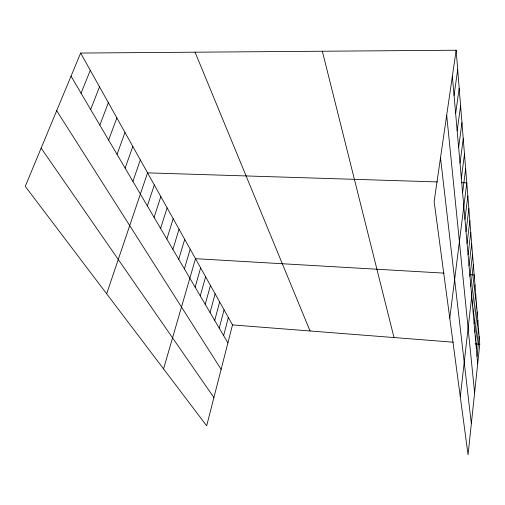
<?xml version="1.0" encoding="UTF-8"?>
<svg xmlns="http://www.w3.org/2000/svg" width="505" height="505" viewBox="0 0 505 505"><rect width="100%" height="100%" fill="white"/><g stroke="black" fill="none" stroke-linecap="round" stroke-linejoin="round"><path stroke-width="0.76" d="M477.017 356.366L479.131 336.545M456.141 50.229L479.75 344.265L468.053 454.771L434.142 201.527L456.141 50.229L80.642 53.057L25.25 186.351L206.671 425.797L232.502 324.917L80.642 53.057M476.335 348.62L478.488 328.572M474.902 332.353L477.149 311.85M475.628 340.623L477.831 320.347M473.374 314.968L475.71 293.992M474.151 323.812L476.442 303.069M472.566 305.828L474.959 284.605M470.868 286.537L473.368 264.816M460.295 396.823L474.176 274.884L469.587 274.619M469.972 276.361L472.535 254.387M469.044 265.8L471.664 243.568M468.078 254.842L470.761 232.338M467.081 243.448L469.827 220.679M466.039 231.606L468.855 208.565M464.953 219.277L467.838 195.959M449.772 318.257L466.79 182.848L461.4 182.677M462.612 192.651L465.654 168.758M461.343 178.24L464.474 154.057M460.017 163.172L463.243 138.692M458.628 147.403L461.955 122.627M457.176 130.877L460.604 105.804M455.649 113.543L459.184 88.167M454.045 95.338L457.7 69.665M223.633 335.629L228.342 317.481M219.233 328.155L224.068 309.824M214.707 320.454L219.662 301.933M210.042 312.519L215.124 293.809M205.232 304.338L210.446 285.432M200.264 295.898L205.617 276.797M195.145 287.187L200.643 267.884M163.557 368.896L195.504 258.686L444.04 273.136M184.388 268.894L190.196 249.192M178.738 259.286L184.716 239.376M172.893 249.35L179.048 229.226M166.846 239.067L173.183 218.728M160.577 228.418L167.111 207.864M154.088 217.384L160.83 196.609M147.359 205.945L154.315 184.944M106.656 293.796L147.555 172.855L437.425 181.926M132.91 181.371L140.333 159.915M125.139 168.152L132.815 146.463M117.046 154.397L125 132.474M108.613 140.062L116.863 117.899M99.826 125.114L108.379 102.711M90.647 109.509L99.529 86.873M81.065 93.21L90.294 70.34M232.502 324.917L453.219 342.188M475.186 343.911L479.75 344.265M41.132 148.135L213.905 397.549M56.68 110.721L221.121 369.37M71.041 76.167L227.9 342.889M195.056 52.192L310.057 330.99M322.341 51.232L394.014 337.561M440.505 157.781L471.342 423.72M446.685 115.235L474.612 392.833M452.36 76.198L477.673 363.871"/></g></svg>
